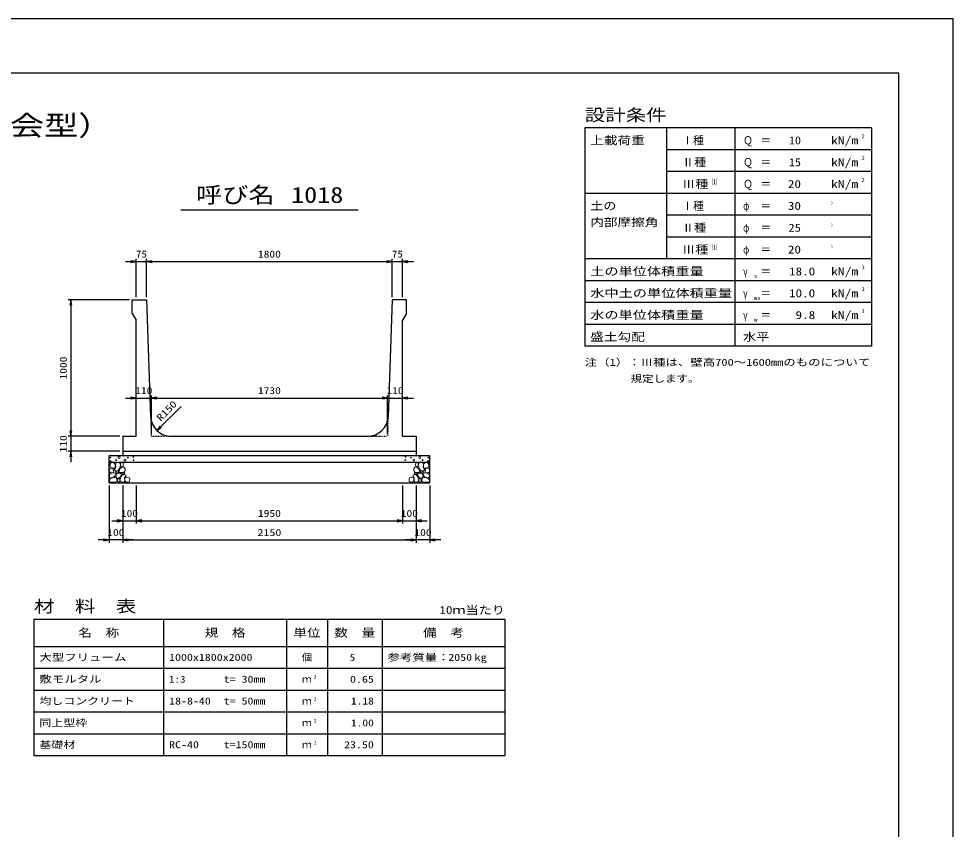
# Model space of a CAD drawing. Units: millimetres at full size. Extents: x 0 to 16820, y 0 to 11880.
# Drawn here: x 9973 to 16820, y 5940 to 11880 of the extents above; entities that cross this region are included whole.
import ezdxf
from ezdxf.enums import TextEntityAlignment as Align

# ---------------------------------------------------------------- set-up
doc = ezdxf.new("R2010")
doc.units = ezdxf.units.MM
doc.linetypes.add('DASHED_SPACED', pattern=[12, 6, -6])
for name, color, linetype, lineweight in [('0_2', 7, 'Continuous', 25), ('D-DCR-HCHn', 4, 'Continuous', 9), ('D-MTR-FRAM', 7, 'Continuous', 25), ('D-MTR-LINE', 7, 'Continuous', 25), ('D-STR-DIM', 7, 'Continuous', 25), ('D-STR-STRn', 1, 'Continuous', 25), ('D-TTL', 2, 'Continuous', 25), ('D-TTL-FRAM', 2, 'Continuous', 25), ('D-TTL-LINE', 7, 'Continuous', 25), ('D-TTL-TXT', 7, 'Continuous', 25)]:
    doc.layers.add(name, color=color, linetype=linetype, lineweight=lineweight)
for name, color, linetype in [('D-DOC', 7, 'Continuous'), ('D-MTR', 7, 'Continuous'), ('D-MTR-TXT', 7, 'Continuous')]:
    doc.layers.add(name, color=color, linetype=linetype)
doc.styles.add('ＭＳ ゴシック', font='')
doc.styles.get('ＭＳ ゴシック').set_extended_font_data('MS Gothic')

# ---------------------------------------------------------------- blocks, each defined once
blk = doc.blocks.new('open_arrow')
at = {"color": 0, "linetype": 'Continuous', "lineweight": -2}
blk.add_lwpolyline([(7.5, 1.25), (0, 0), (7.5, -1.25)], dxfattribs=at)

msp = doc.modelspace()

# ---------------------------------------------------------------- linework, layer by layer
at = {"layer": '0_2'}
for p, q in [((10735, 8460), (10735, 8180)), ((10835, 8460), (10835, 8180)), ((10835, 8460), (10835, 8180)), ((12785, 8460), (12785, 8180)), ((10655, 8200), (10915, 8200)), ((10835, 8200), (12785, 8200))]:
    msp.add_line(p, q, dxfattribs=at)
at = {"layer": 'D-DCR-HCHn'}
for points in [[(10673.399, 8623.696), (10657.796, 8627.163), (10643.928, 8620.228), (10642.194, 8604.626), (10645.661, 8592.491), (10662.997, 8587.29), (10675.132, 8587.29), (10680.333, 8595.958), (10680.333, 8615.028)], [(10687.267, 8625.429), (10682.067, 8609.827), (10683.8, 8592.491), (10671.665, 8573.421), (10687.267, 8564.753), (10704.603, 8573.421), (10715.005, 8587.29), (10718.472, 8609.827), (10715.005, 8621.962), (10704.603, 8627.163)], [(10720.206, 8621.962), (10720.206, 8601.159), (10728.874, 8595.958), (10737.542, 8601.159), (10739.275, 8613.294), (10737.542, 8623.696), (10725.407, 8627.163)], [(12899.794, 8621.962), (12899.794, 8601.159), (12891.126, 8595.958), (12882.458, 8601.159), (12880.725, 8613.294), (12882.458, 8623.696), (12894.593, 8627.163)], [(12932.733, 8625.429), (12937.933, 8609.827), (12936.2, 8592.491), (12948.335, 8573.421), (12932.733, 8564.753), (12915.397, 8573.421), (12904.995, 8587.29), (12901.528, 8609.827), (12904.995, 8621.962), (12915.397, 8627.163)], [(12946.601, 8623.696), (12962.204, 8627.163), (12976.072, 8620.228), (12977.806, 8604.626), (12974.339, 8592.491), (12957.003, 8587.29), (12944.868, 8587.29), (12939.667, 8595.958), (12939.667, 8615.028)], [(10640.46, 8580.356), (10635.26, 8564.753), (10642.194, 8554.352), (10659.53, 8552.618), (10671.366, 8557.699), (10666.464, 8569.954), (10669.932, 8576.889), (10662.997, 8583.823), (10652.596, 8587.29)], [(10690.735, 8564.753), (10682.067, 8557.819), (10685.534, 8552.618), (10697.669, 8552.618), (10702.87, 8554.352), (10706.337, 8561.286), (10701.136, 8566.487)], [(10716.739, 8583.823), (10708.071, 8563.02), (10715.005, 8554.352), (10735.808, 8554.352), (10744.476, 8557.819), (10753.144, 8569.954), (10753.144, 8580.356), (10744.476, 8594.224), (10734.074, 8595.958)], [(12903.261, 8583.823), (12911.929, 8563.02), (12904.995, 8554.352), (12884.192, 8554.352), (12875.524, 8557.819), (12866.856, 8569.954), (12866.856, 8580.356), (12875.524, 8594.224), (12885.926, 8595.958)], [(12929.265, 8564.753), (12937.933, 8557.819), (12934.466, 8552.618), (12922.331, 8552.618), (12917.13, 8554.352), (12913.663, 8561.286), (12918.864, 8566.487)], [(12979.54, 8580.356), (12984.74, 8564.753), (12977.806, 8554.352), (12960.47, 8552.618), (12948.634, 8557.699), (12953.536, 8569.954), (12950.068, 8576.889), (12957.003, 8583.823), (12967.404, 8587.29)], [(10673.366, 8522.757), (10686.208, 8542.019), (10684.603, 8546.834), (10666.946, 8551.65), (10650.894, 8550.045), (10639.658, 8540.414), (10638.052, 8529.177), (10639.658, 8517.941), (10652.499, 8514.731)], [(10679.787, 8482.627), (10691.023, 8487.443), (10694.234, 8503.494), (10687.813, 8514.731), (10676.577, 8517.941), (10662.13, 8516.336), (10646.078, 8509.915), (10638.052, 8500.284), (10638.052, 8489.048), (10642.868, 8482.627), (10662.13, 8484.232)], [(10718.311, 8522.757), (10726.337, 8542.019), (10719.916, 8550.045), (10700.654, 8550.045), (10692.628, 8546.834), (10684.603, 8535.598), (10684.603, 8525.967), (10692.628, 8513.125), (10702.259, 8511.52)], [(10715.101, 8487.443), (10715.101, 8506.705), (10707.075, 8511.52), (10699.049, 8506.705), (10697.444, 8495.469), (10699.049, 8485.837), (10710.285, 8482.627)], [(10745.599, 8484.232), (10750.415, 8498.679), (10748.81, 8514.731), (10760.046, 8532.388), (10745.599, 8540.414), (10729.548, 8532.388), (10719.916, 8519.546), (10716.706, 8498.679), (10719.916, 8487.443), (10729.548, 8482.627)], [(10742.389, 8540.414), (10750.415, 8546.834), (10747.204, 8551.65), (10735.968, 8551.65), (10731.153, 8550.045), (10727.942, 8543.624), (10732.758, 8538.808)], [(10758.441, 8485.837), (10772.887, 8482.627), (10785.729, 8489.048), (10787.334, 8503.494), (10784.124, 8514.731), (10768.072, 8519.546), (10756.836, 8519.546), (10752.02, 8511.52), (10752.02, 8493.863)], [(12861.559, 8485.837), (12847.113, 8482.627), (12834.271, 8489.048), (12832.666, 8503.494), (12835.876, 8514.731), (12851.928, 8519.546), (12863.164, 8519.546), (12867.98, 8511.52), (12867.98, 8493.863)], [(12874.401, 8484.232), (12869.585, 8498.679), (12871.19, 8514.731), (12859.954, 8532.388), (12874.401, 8540.414), (12890.452, 8532.388), (12900.084, 8519.546), (12903.294, 8498.679), (12900.084, 8487.443), (12890.452, 8482.627)], [(12877.611, 8540.414), (12869.585, 8546.834), (12872.796, 8551.65), (12884.032, 8551.65), (12888.847, 8550.045), (12892.058, 8543.624), (12887.242, 8538.808)], [(12901.689, 8522.757), (12893.663, 8542.019), (12900.084, 8550.045), (12919.346, 8550.045), (12927.372, 8546.834), (12935.397, 8535.598), (12935.397, 8525.967), (12927.372, 8513.125), (12917.741, 8511.52)], [(12904.899, 8487.443), (12904.899, 8506.705), (12912.925, 8511.52), (12920.951, 8506.705), (12922.556, 8495.469), (12920.951, 8485.837), (12909.715, 8482.627)], [(12940.213, 8482.627), (12928.977, 8487.443), (12925.766, 8503.494), (12932.187, 8514.731), (12943.423, 8517.941), (12957.87, 8516.336), (12973.922, 8509.915), (12981.948, 8500.284), (12981.948, 8489.048), (12977.132, 8482.627), (12957.87, 8484.232)], [(12946.634, 8522.757), (12933.792, 8542.019), (12935.397, 8546.834), (12953.054, 8551.65), (12969.106, 8550.045), (12980.342, 8540.414), (12981.948, 8529.177), (12980.342, 8517.941), (12967.501, 8514.731)]]:
    msp.add_lwpolyline(points, close=True, dxfattribs=at)
for centre, radius in [((10645.727, 8663.955), 3), ((10646.869, 8638.91), 3), ((10687.292, 8645.752), 3), ((10708.336, 8663.955), 7.5), ((10751.664, 8644.961), 7.5), ((10772.708, 8663.164), 3), ((10813.131, 8670.006), 3), ((10814.273, 8644.961), 3), ((12805.727, 8644.961), 3), ((12806.869, 8670.006), 3), ((12847.292, 8663.164), 3), ((12868.336, 8644.961), 7.5), ((12911.664, 8663.955), 7.5), ((12932.708, 8645.752), 3), ((12973.131, 8638.91), 3), ((12974.273, 8663.955), 3)]:
    msp.add_circle(centre, radius, dxfattribs=at)
at = {"layer": 'D-MTR-FRAM'}
for p, q in [((10085, 7480), (13535, 7480)), ((10085, 7480), (10085, 6480)), ((13535, 7480), (13535, 6480)), ((10085, 6480), (13535, 6480))]:
    msp.add_line(p, q, dxfattribs=at)
at = {"layer": 'D-MTR-LINE'}
for p, q in [((11035, 7480), (11035, 6480)), ((11935, 7480), (11935, 6480)), ((12235, 7480), (12235, 6480)), ((12635, 7480), (12635, 6480)), ((10085, 7280), (13535, 7280)), ((10085, 7120), (13535, 7120)), ((10085, 6960), (13535, 6960)), ((10085, 6800), (13535, 6800)), ((10085, 6640), (13535, 6640))]:
    msp.add_line(p, q, dxfattribs=at)
at = {"layer": 'D-STR-DIM'}
for p, q in [((10755, 10100), (10990, 10100)), ((10835, 9840), (10835, 10120)), ((10910, 9840), (10910, 10120)), ((10910, 9840), (10910, 10120)), ((10910, 10100), (12710, 10100)), ((12630, 10100), (12865, 10100)), ((12710, 9840), (12710, 10120)), ((12710, 9840), (12710, 10120)), ((12785, 9840), (12785, 10120)), ((10785, 9820), (10335, 9820)), ((10355, 9820), (10355, 8820)), ((10945, 8840), (10945, 9120)), ((10945, 8840), (10945, 9120)), ((12675, 8840), (12675, 9120)), ((12675, 8840), (12675, 9120)), ((10755, 9100), (11025, 9100)), ((10945, 9100), (12675, 9100)), ((10985.647, 8862.095), (11162.424, 9038.872)), ((12595, 9100), (12865, 9100)), ((10355, 8900), (10355, 8630)), ((10715, 8820), (10335, 8820)), ((10715, 8820), (10335, 8820)), ((10715, 8710), (10335, 8710)), ((10635, 8460), (10635, 8040)), ((10735, 8460), (10735, 8040)), ((10735, 8460), (10735, 8040)), ((12785, 8460), (12785, 8180)), ((12885, 8460), (12885, 8040)), ((12885, 8460), (12885, 8040)), ((12885, 8460), (12885, 8180)), ((12985, 8460), (12985, 8040)), ((12705, 8200), (12965, 8200)), ((10815, 8060), (10555, 8060)), ((10735, 8060), (12885, 8060)), ((13065, 8060), (12805, 8060))]:
    msp.add_line(p, q, dxfattribs=at)
at = {"layer": 'D-STR-STRn'}
for p, q in [((10805, 9820), (10910, 9820)), ((10805, 9720), (10805, 9820)), ((10910, 9820), (10939.934, 8964.753)), ((12710, 9820), (12680.066, 8964.753)), ((12815, 9820), (12710, 9820)), ((12815, 9720), (12815, 9820)), ((10805, 9720), (10835, 9670)), ((10835, 8820), (10835, 9670)), ((12815, 9720), (12785, 9670)), ((12785, 8820), (12785, 9670)), ((10735, 8820), (10735, 8710)), ((10735, 8820), (10835, 8820)), ((11089.842, 8820), (12530.158, 8820)), ((12785, 8820), (12885, 8820)), ((12885, 8820), (12885, 8710)), ((10735, 8710), (12885, 8710)), ((10735, 8710), (10735, 8680)), ((12885, 8710), (12885, 8680)), ((10635, 8480), (10635, 8680)), ((10635, 8680), (12985, 8680)), ((10635, 8630), (12985, 8630)), ((12985, 8480), (12985, 8680)), ((10635, 8480), (12985, 8480))]:
    msp.add_line(p, q, dxfattribs=at)
at = {"layer": 'D-STR-STRn', "color": 2, "linetype": 'DASHED_SPACED'}
for p, q in [((10939.934, 8964.753), (10945, 8820)), ((12680.066, 8964.753), (12675, 8820)), ((10945, 8820), (11089.842, 8820)), ((12530.158, 8820), (12675, 8820))]:
    msp.add_line(p, q, dxfattribs=at)
at = {"layer": 'D-STR-STRn'}
for centre, start, end in [((11089.842, 8970), 182.00453, 270), ((12530.158, 8970), 270, 357.99547)]:
    msp.add_arc(centre, 150, start, end, dxfattribs=at)
at = {"layer": 'D-TTL'}
for points in [[(0, 0), (16820, 0), (16820, 11880), (0, 11880)], [(400, 400), (16420, 400), (16420, 11480), (400, 11480)]]:
    msp.add_lwpolyline(points, close=True, dxfattribs=at)
at = {"layer": 'D-TTL-FRAM'}
for p, q in [((16220, 11080), (14120, 11080)), ((14120, 11080), (14120, 9480)), ((16220, 11080), (16220, 9480)), ((16220, 9480), (14120, 9480))]:
    msp.add_line(p, q, dxfattribs=at)
at = {"layer": 'D-TTL-LINE'}
for p, q in [((14720, 11080), (14720, 10120)), ((15220, 11080), (15220, 9480)), ((16220, 10920), (14720, 10920)), ((16220, 10760), (14720, 10760)), ((16220, 10600), (14120, 10600)), ((16220, 10440), (14720, 10440)), ((16220, 10280), (14720, 10280)), ((16220, 10120), (14120, 10120)), ((16220, 9960), (14120, 9960)), ((16220, 9800), (14120, 9800)), ((16220, 9640), (14120, 9640))]:
    msp.add_line(p, q, dxfattribs=at)
at = {"layer": 'D-TTL-TXT'}
msp.add_line((11160, 10480), (12460, 10480), dxfattribs=at)

# ---------------------------------------------------------------- block references
at = {"layer": '0_2', "xscale": 5.33, "yscale": 5.33, "rotation": 180}
for p in [(10735, 8200), (12785, 8200)]:
    msp.add_blockref('open_arrow', p, dxfattribs=at)
at = {"layer": '0_2', "xscale": 5.33, "yscale": 5.33}
msp.add_blockref('open_arrow', (10835, 8200), dxfattribs=at)
msp.add_blockref('open_arrow', (10835, 8200), dxfattribs=at)
at = {"layer": 'D-STR-DIM', "xscale": 5.33, "yscale": 5.33}
for p, rotation in [((10835, 10100), 180), ((12710, 10100), 180), ((12710, 10100), 180), ((10355, 9820), 270), ((10835, 9100), 180), ((12675, 9100), 180), ((12675, 9100), 180), ((10355, 8820), 90), ((10355, 8820), 90), ((10985.647, 8862.095), 45), ((10355, 8710), 270), ((12785, 8200), 180), ((10635, 8060), 180), ((12885, 8060), 180), ((12885, 8060), 180)]:
    msp.add_blockref('open_arrow', p, dxfattribs=dict(at, rotation=rotation))
for p in [(10910, 10100), (10910, 10100), (12785, 10100), (10945, 9100), (10945, 9100), (12785, 9100), (12885, 8200), (10735, 8060), (10735, 8060), (12985, 8060)]:
    msp.add_blockref('open_arrow', p, dxfattribs=at)

# ---------------------------------------------------------------- texts
at = {"layer": '0_2', "style": 'ＭＳ ゴシック', "width": 1.2}
for s, p in [('100', (10785, 8255)), ('1950', (11810, 8255))]:
    msp.add_text(s, height=51.32, dxfattribs=at).set_placement(p, align=Align.MIDDLE_CENTER)
at = {"layer": 'D-DOC', "style": 'ＭＳ ゴシック'}
for s, width, p in [('注（1）：Ⅲ種は、壁高700～1600mmのものについて', 1.3, (14120, 9320.667)), ('\u3000\u3000\u3000\u3000規定します。', 1.2, (14120, 9200.667))]:
    msp.add_text(s, height=51.32, dxfattribs=dict(at, width=width)).set_placement(p, align=Align.BOTTOM_LEFT)
at = {"layer": 'D-MTR', "style": 'ＭＳ ゴシック', "width": 1.25}
msp.add_text('材\u3000料\u3000表', height=87.98, dxfattribs=at).set_placement((10085, 7504), align=Align.BOTTOM_LEFT)
at = {"layer": 'D-MTR', "style": 'ＭＳ ゴシック', "width": 1.2}
msp.add_text('10ｍ当たり', height=58.65, dxfattribs=at).set_placement((13535, 7499.333), align=Align.BOTTOM_RIGHT)
at = {"layer": 'D-MTR-TXT', "style": 'ＭＳ ゴシック'}
for s, height, width, p in [('名\u3000称', 58.65, 1.25, (10560, 7380)), ('規\u3000格', 58.65, 1.25, (11485, 7380)), ('単位', 58.65, 1.25, (12085, 7380)), ('数\u3000量', 58.65, 1.25, (12435, 7380)), ('備\u3000考', 58.65, 1.25, (13085, 7380)), ('個', 51.32, 1.1, (12085, 7200))]:
    msp.add_text(s, height=height, dxfattribs=dict(at, width=width)).set_placement(p, align=Align.MIDDLE_CENTER)
for s, width, p in [('大型フリューム', 1.3, (10125, 7200)), ('1000x1800x2000', 1.25, (11075, 7200)), ('参考質量：    kg', 1.3, (12675, 7200)), ('敷モルタル', 1.3, (10125, 7040)), ('1:3', 1.15, (11075, 7040)), ('t= 30mm', 1.25, (11475, 7040)), ('均しコンクリート', 1.25, (10125, 6880)), ('18-8-40', 1.25, (11075, 6880)), ('t= 50mm', 1.25, (11475, 6880)), ('同上型枠', 1.25, (10125, 6720)), ('基礎材', 1.25, (10125, 6560)), ('RC-40', 1.25, (11075, 6560)), ('t=150mm', 1.25, (11475, 6560))]:
    msp.add_text(s, height=51.32, dxfattribs=dict(at, width=width)).set_placement(p, align=Align.MIDDLE_LEFT)
for s, width, p in [('5', 1.15, (12438.553, 7200)), ('2050', 1.25, (13295, 7200)), ('0.65', 1.25, (12575, 7040)), ('1.18', 1.2, (12575, 6880)), ('1.00', 1.2, (12575, 6720)), ('23.50', 1.25, (12575, 6560))]:
    msp.add_text(s, height=51.32, dxfattribs=dict(at, width=width)).set_placement(p, align=Align.MIDDLE_RIGHT)
for p in [(12085, 7040), (12085, 6880), (12085, 6720), (12085, 6560)]:
    msp.add_text('ｍ', height=51.32, dxfattribs=at).set_placement(p, align=Align.MIDDLE_CENTER)
at = {"layer": 'D-MTR-TXT', "style": 'ＭＳ ゴシック', "width": 1.15}
for s, p in [('3', (12135, 7035.333)), ('3', (12135, 6875.333)), ('2', (12135, 6715.333)), ('2', (12135, 6555.333))]:
    msp.add_text(s, height=25.66, dxfattribs=at).set_placement(p, align=Align.BOTTOM_LEFT)
at = {"layer": 'D-STR-DIM', "style": 'ＭＳ ゴシック'}
for s, width, p in [('75', 1.15, (10872.5, 10155)), ('1800', 1.2, (11810, 10155)), ('75', 1.15, (12747.5, 10155)), ('110', 1.2, (10890, 9155)), ('1730', 1.2, (11810, 9155)), ('110', 1.2, (12730, 9155)), ('100', 1.2, (12835, 8255)), ('100', 1.2, (10685, 8115)), ('2150', 1.25, (11810, 8115)), ('100', 1.2, (12935, 8115))]:
    msp.add_text(s, height=51.32, dxfattribs=dict(at, width=width)).set_placement(p, align=Align.MIDDLE_CENTER)
at = {"layer": 'D-STR-DIM', "style": 'ＭＳ ゴシック', "width": 1.2}
for s, p in [('1000', (10300, 9320)), ('110', (10300, 8765))]:
    msp.add_text(s, height=51.32, rotation=90, dxfattribs=at).set_placement(p, align=Align.MIDDLE_CENTER)
at = {"layer": 'D-STR-DIM', "style": 'ＭＳ ゴシック', "width": 1.25}
msp.add_text('R150', height=51.32, rotation=45, dxfattribs=at).set_placement((11024.587, 8916.12), align=Align.BOTTOM_LEFT)
at = {"layer": 'D-TTL-TXT', "style": 'ＭＳ ゴシック'}
for s, height, width, p in [('設計条件', 87.98, 1.25, (14120, 11104)), ('上載荷重', 58.65, 1.25, (14160, 10941.333)), ('2', 29.33, 1.15, (16148, 10994.667)), ('Ｑ', 58.65, 0.9, (15280, 10941.333)), ('＝', 58.65, 0.95, (15408, 10941.333)), ('kN/m', 58.65, 1.25, (15924, 10941.333)), ('Ⅱ種', 58.65, 1.1, (14833.333, 10781.333)), ('Ｑ', 58.65, 0.9, (15280, 10781.333)), ('＝', 58.65, 0.95, (15408, 10781.333)), ('kN/m', 58.65, 1.25, (15924, 10781.333)), ('2', 29.33, 1.15, (16148, 10834.667)), ('Ⅲ種', 58.65, 1.2, (14833.333, 10621.333)), ('（1）', 36.66, 0.6, (15031.179, 10655.282)), ('Ｑ', 58.65, 0.9, (15280, 10621.333)), ('＝', 58.65, 0.95, (15408, 10621.333)), ('kN/m', 58.65, 1.25, (15924, 10621.333)), ('2', 29.33, 1.15, (16148, 10674.667)), ('土の', 58.65, 1.2, (14160, 10461.333)), ('φ', 58.65, 0.75, (15280, 10461.333)), ('＝', 58.65, 0.95, (15408, 10461.333)), ('°', 58.65, 0.3, (15924, 10461.333)), ('内部摩擦角', 58.65, 1.25, (14160, 10341.333)), ('Ⅱ種', 58.65, 1.1, (14833.333, 10301.333)), ('φ', 58.65, 0.75, (15280, 10301.333)), ('＝', 58.65, 0.95, (15408, 10301.333)), ('°', 58.65, 0.3, (15924, 10301.333)), ('Ⅲ種', 58.65, 1.2, (14833.333, 10141.333)), ('（1）', 36.66, 0.6, (15031.179, 10175.282)), ('φ', 58.65, 0.75, (15280, 10141.333)), ('°', 58.65, 0.3, (15924, 10141.333)), ('＝', 58.65, 0.95, (15408, 10141.333)), ('土の単位体積重量', 58.65, 1.3, (14160, 9981.333)), ('3', 29.33, 1.15, (16148, 10034.667)), ('γ', 58.65, 0.75, (15280, 9981.333)), ('s', 29.33, 1.15, (15360, 9970.667)), ('＝', 58.65, 0.95, (15408, 9981.333)), ('kN/m', 58.65, 1.25, (15924, 9981.333)), ('水中土の単位体積重量', 58.65, 1.3, (14160, 9821.333)), ('γ', 58.65, 0.75, (15280, 9821.333)), ('＝', 58.65, 0.95, (15408, 9821.333)), ('kN/m', 58.65, 1.25, (15924, 9821.333)), ('3', 29.33, 1.15, (16148, 9874.667)), ('ws', 29.33, 1.2, (15360, 9810.667)), ('水の単位体積重量', 58.65, 1.3, (14160, 9661.333)), ('γ', 58.65, 0.75, (15280, 9661.333)), ('kN/m', 58.65, 1.25, (15924, 9661.333)), ('3', 29.33, 1.15, (16148, 9714.667)), ('w', 29.33, 1.25, (15360, 9650.667)), ('＝', 58.65, 0.95, (15408, 9661.333)), ('盛土勾配', 58.65, 1.25, (14160, 9501.333)), ('水平', 58.65, 1.2, (15280, 9501.333))]:
    msp.add_text(s, height=height, dxfattribs=dict(at, width=width)).set_placement(p, align=Align.BOTTOM_LEFT)
for s, height, width, p in [('大型フリューム（農業土木事業協会型）', 146.6, 1.25, (8410, 10980)), ('呼び名', 117.3, 1.2, (11560, 10495)), ('1018', 117.3, 1.2, (12160, 10495))]:
    msp.add_text(s, height=height, dxfattribs=dict(at, width=width)).set_placement(p, align=Align.BOTTOM_CENTER)
for p in [(14833.333, 10941.333), (14833.333, 10461.333)]:
    msp.add_text('Ⅰ種', height=58.65, dxfattribs=at).set_placement(p, align=Align.BOTTOM_LEFT)
for s, width, p in [('10', 1.1, (15704, 10941.333)), ('15', 1.1, (15704, 10781.333)), ('20', 1.2, (15704, 10621.333)), ('30', 1.2, (15704, 10461.333)), ('25', 1.15, (15704, 10301.333)), ('20', 1.2, (15704, 10141.333)), ('18.0', 1.2, (15808, 9981.333)), ('10.0', 1.2, (15808, 9821.333)), ('9.8', 1.2, (15808, 9661.333))]:
    msp.add_text(s, height=58.65, dxfattribs=dict(at, width=width)).set_placement(p, align=Align.BOTTOM_RIGHT)

doc.saveas('drawing.dxf')
